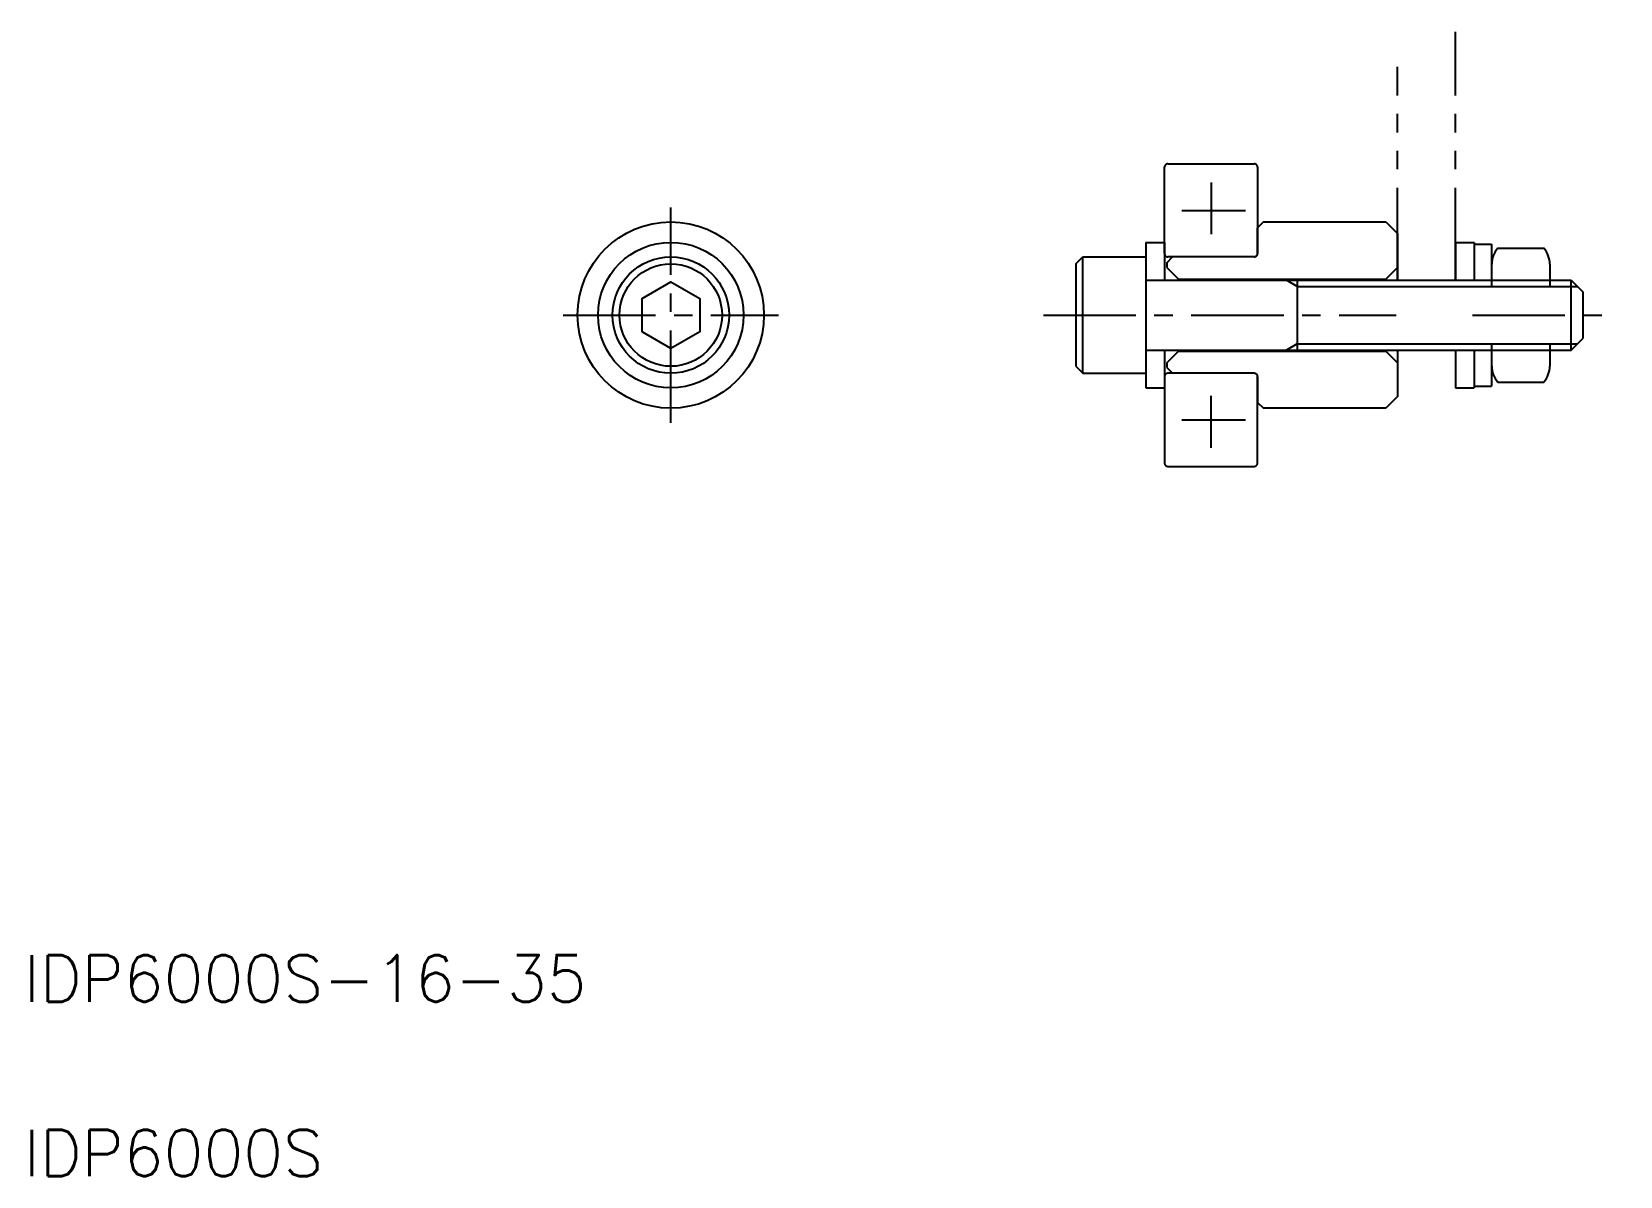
# Model space of a CAD drawing. Extents: x 11 to 147, y 10 to 108.
import ezdxf

# ---------------------------------------------------------------- set-up
doc = ezdxf.new("R2010")
doc.units = 0
doc.header["$LTSCALE"] = 0.25
doc.linetypes.add('CENTER', pattern=[50.8, 31.75, -6.35, 6.35, -6.35])
doc.linetypes.add('PHANTOM', pattern=[63.5, 31.75, -6.35, 6.35, -6.35, 6.35, -6.35])
doc.layers.get('0').update_dxf_attribs({"linetype": 'CONTINUOUS'})
doc.layers.add('CENTER', color=1, linetype='CENTER')
doc.styles.get("Standard").update_dxf_attribs({"font": 'txt', "bigfont": 'BIGFONT'})

msp = doc.modelspace()

# ---------------------------------------------------------------- linework, layer by layer
at = {"color": 3, "linetype": 'PHANTOM'}
for p, q in [((132.97, 87), (132.97, 108.35)), ((127.97, 87), (127.97, 105.34))]:
    msp.add_line(p, q, dxfattribs=at)
at = {"color": 3}
for p, q in [((111.97, 95.39), (111.97, 90.94)), ((109.47, 93), (114.93, 93)), ((111.97, 72.6), (111.97, 77.05)), ((109.47, 75), (114.93, 75))]:
    msp.add_line(p, q, dxfattribs=at)
at = {"color": 7, "linetype": 'CONTINUOUS'}
for p, q in [((116.47, 92), (115.97, 91.5)), ((115.97, 89.3), (115.97, 91.5)), ((116.47, 92), (126.97, 92)), ((126.97, 92), (127.97, 91)), ((106.37, 90.25), (106.37, 77.75)), ((106.37, 90.25), (107.97, 90.25)), ((107.97, 90.25), (107.97, 87)), ((127.97, 91), (127.97, 87)), ((132.97, 90.25), (132.97, 87)), ((132.97, 90.25), (134.57, 90.25)), ((134.57, 90.25), (134.57, 87)), ((134.57, 90.1), (136.07, 90.1)), ((136.07, 90.1), (136.07, 86.45)), ((100.37, 88.4), (100.97, 89)), ((100.97, 89), (106.37, 89)), ((100.97, 79), (100.97, 89)), ((108.17, 88.5), (108.67, 89)), ((115.67, 89), (108.67, 89)), ((136.59, 89.75), (140.56, 89.75)), ((100.37, 88.4), (100.37, 79.6)), ((108.17, 88.5), (108.17, 88.1)), ((108.17, 88.1), (109.17, 87.1)), ((127.97, 88.1), (126.97, 87.1)), ((141.07, 88.37), (141.07, 86.45)), ((106.37, 87), (142.91, 87)), ((109.17, 87.1), (126.97, 87.1)), ((109.17, 87.1), (109.17, 87)), ((119.37, 87), (119.37, 81)), ((126.97, 87.1), (126.97, 87)), ((136.59, 87), (140.56, 87)), ((142.91, 81), (142.91, 87)), ((142.91, 87), (143.91, 86)), ((143.91, 86), (143.91, 82)), ((142.91, 81), (143.91, 82)), ((106.37, 81), (142.91, 81)), ((107.97, 81), (107.97, 77.75)), ((108.17, 79.9), (109.17, 80.9)), ((109.17, 81), (109.17, 80.9)), ((109.17, 80.9), (126.97, 80.9)), ((113.62, 80.9), (113.62, 80.9)), ((118.07, 80.9), (118.07, 80.9)), ((126.97, 81), (126.97, 80.9)), ((126.97, 80.9), (127.97, 79.9)), ((127.97, 81), (127.97, 77)), ((132.97, 81), (132.97, 77.75)), ((134.57, 81), (134.57, 77.75)), ((136.07, 81.54), (136.07, 77.9)), ((136.59, 81), (140.56, 81)), ((141.07, 81.54), (141.07, 79.62)), ((100.37, 79.6), (100.97, 79)), ((108.17, 79.9), (108.17, 79.5)), ((108.17, 79.5), (108.67, 79)), ((100.97, 79), (106.37, 79)), ((115.67, 79), (108.67, 79)), ((115.97, 78.7), (115.97, 76.5)), ((134.57, 77.9), (136.07, 77.9)), ((136.59, 78.25), (140.56, 78.25)), ((106.37, 77.75), (107.97, 77.75)), ((115.97, 76.5), (116.47, 76)), ((127.97, 77), (126.97, 76)), ((132.97, 77.75), (134.57, 77.75)), ((126.97, 76), (116.47, 76))]:
    msp.add_line(p, q, dxfattribs=at)
at = {"color": 3, "linetype": 'CONTINUOUS'}
for p, q in [((119.37, 86.45), (118.44, 87)), ((119.37, 86.45), (143.45, 86.45)), ((119.37, 81.54), (118.44, 81)), ((119.37, 81.54), (143.45, 81.54))]:
    msp.add_line(p, q, dxfattribs=at)
at = {"color": 3, "linetype": 'PHANTOM'}
for points in [[(115.67, 89), (108.27, 89, -0.414214), (107.97, 89.3), (107.97, 96.7, -0.414214), (108.27, 97), (115.67, 97, -0.414214), (115.97, 96.7), (115.97, 89.3, -0.414214)], [(115.67, 79), (108.27, 79, 0.414214), (107.97, 78.7), (107.97, 71.3, 0.414214), (108.27, 71), (115.67, 71, 0.414214), (115.97, 71.3), (115.97, 78.7, 0.414214)]]:
    msp.add_lwpolyline(points, format="xyb", close=True, dxfattribs=at)
at = {"color": 7, "linetype": 'CONTINUOUS'}
msp.add_lwpolyline([(63.1, 82.57), (63.1, 85.43), (65.57, 86.86), (68.05, 85.43), (68.05, 82.57), (65.57, 81.14), (63.1, 82.57)], dxfattribs=at)
for radius in [8, 6.25, 5, 4.4]:
    msp.add_circle((65.57, 84), radius, dxfattribs=at)
for centre, radius, start, end in [((115.67, 89.3), 0.3, 270, 0), ((138.17, 88.37), 2.09, 138.9541, 180), ((138.98, 88.37), 2.09, 360, 41.0459), ((138.17, 79.62), 2.09, 180, 221.0459), ((138.98, 79.62), 2.09, 318.9541, 0), ((115.67, 78.7), 0.3, 0, 90)]:
    msp.add_arc(centre, radius, start, end, dxfattribs=at)
at = {"layer": 'CENTER', "color": 1, "linetype": 'CENTER'}
for p, q in [((65.57, 74.75), (65.57, 93.25)), ((56.32, 84), (74.82, 84)), ((97.57, 84), (127.88, 84)), ((134.42, 84), (147.11, 84))]:
    msp.add_line(p, q, dxfattribs=at)

# ---------------------------------------------------------------- texts
at = {"color": 7, "linetype": 'CONTINUOUS'}
for s, p in [('IDP6000S-16-35', (10, 25)), ('IDP6000S', (10, 10))]:
    msp.add_text(s, height=4, dxfattribs=at).set_placement(p)

doc.saveas('drawing.dxf')
